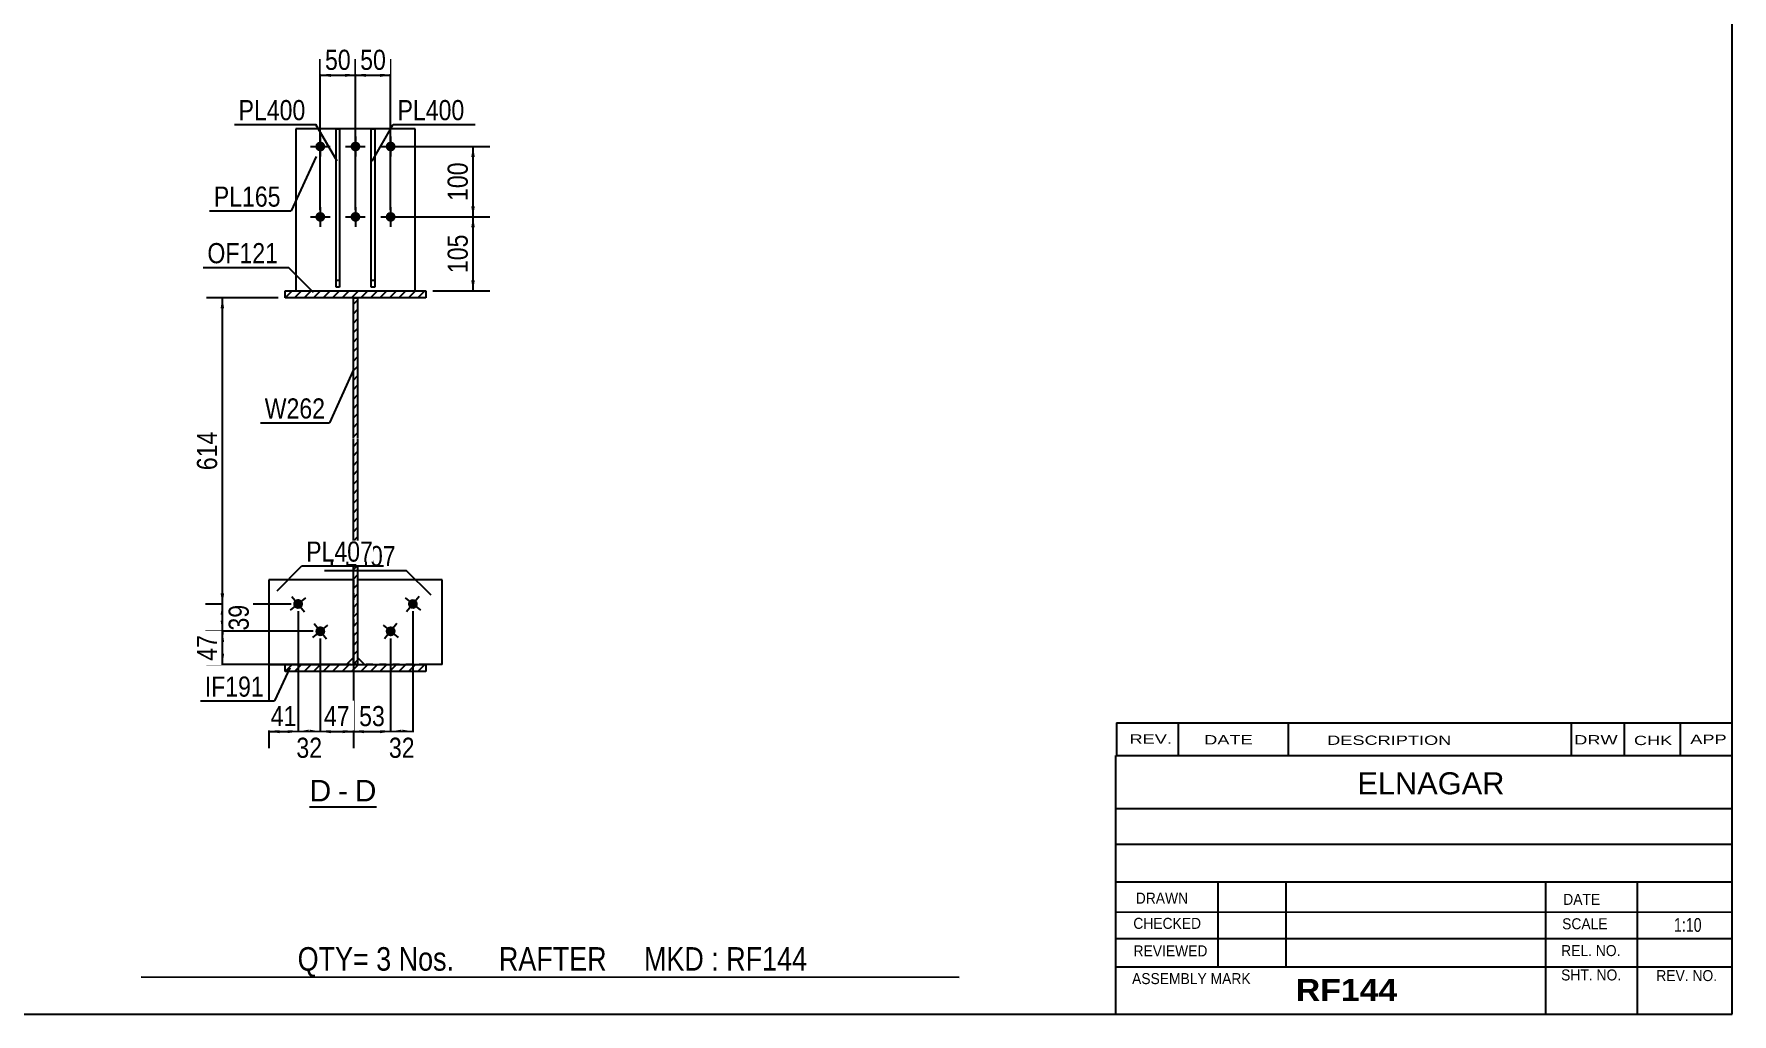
# Model space of a CAD drawing. Header units: millimetres. Extents: x -55 to 348, y -192 to 85.
# Drawn here: x 106.2 to 347.6, y -191.9 to -52.6 of the extents above; entities that cross this region are included whole.
import ezdxf

# ---------------------------------------------------------------- set-up
doc = ezdxf.new("R2010")
doc.units = ezdxf.units.MM
doc.linetypes.add('DXK_LINE_DOT1', pattern=[1.8814, 0.9407, -0.9407])
doc.styles.add('Arial', font='ARIAL.TTF', dxfattribs={"height": 0.2})
doc.styles.add('Arial Bold', font='ARIALBD.TTF', dxfattribs={"height": 0.2})
doc.styles.add('Arial Narrow', font='ARIALN.TTF', dxfattribs={"height": 0.2})

# ---------------------------------------------------------------- blocks, each defined once
blk = doc.blocks.new('Unknown-627304120-1201')
at = {"color": 5, "linetype": 'Continuous'}
for p, q in [((347.6, -191.92), (347.6, 85.08)), ((-52.4, -191.92), (347.6, -191.92))]:
    blk.add_line(p, q, dxfattribs=at)
blk = doc.blocks.new('Unknown-627304120-12 - 1218')
at = {"color": 7, "linetype": 'Continuous'}
blk.add_line((145.39, -162.46), (154.89, -162.46), dxfattribs=at)
at = {"color": 0, "linetype": 'Continuous'}
blk.add_wipeout([(148.47, -161.71), (148.47, -158.51), (145.39, -158.51), (145.39, -161.71)], dxfattribs=at)
blk.add_wipeout([(150.85, -161.71), (150.85, -158.51), (149.43, -158.51), (149.43, -161.71)], dxfattribs=at)
at = {"color": 96, "linetype": 'Continuous', "style": 'Arial'}
blk.add_text('D', height=3.06, dxfattribs=at).set_placement((145.39, -161.71))
at = {"color": 0, "linetype": 'Continuous'}
blk.add_wipeout([(154.89, -161.71), (154.89, -158.51), (151.81, -158.51), (151.81, -161.71)], dxfattribs=at)
at = {"color": 96, "linetype": 'Continuous', "style": 'Arial'}
for s, p in [('D', (151.81, -161.71)), ('-', (149.43, -161.71))]:
    blk.add_text(s, height=3.06, dxfattribs=at).set_placement(p)
blk = doc.blocks.new('Part-627304120-1303 - 1218')
at = {"linetype": 'Continuous'}
h = blk.add_hatch(dxfattribs=at)
h.set_pattern_fill('', scale=0.3, style=0, pattern_type=0)
h.set_pattern_definition([(45, (141.9224, -90.1297), (-0.67352, 0.67352), [])])
h.paths.add_polyline_path([(141.92, -89.13), (141.92, -90.13), (161.92, -90.13), (161.92, -89.13)])
at = {"color": 2, "linetype": 'Continuous'}
for p, q in [((141.92, -90.13), (141.92, -89.13)), ((141.92, -89.13), (161.92, -89.13)), ((161.92, -89.13), (161.92, -90.13)), ((161.92, -90.13), (141.92, -90.13))]:
    blk.add_line(p, q, dxfattribs=at)
blk = doc.blocks.new('Part-627304120-1407 - 1218')
at = {"color": 2, "linetype": 'Continuous'}
for p, q in [((164.22, -130.23), (152.22, -130.23)), ((164.22, -142.23), (164.22, -130.23)), ((152.22, -141.23), (153.22, -142.23)), ((164.22, -142.23), (161.92, -142.23))]:
    blk.add_line(p, q, dxfattribs=at)
at = {"color": 7, "linetype": 'DXK_LINE_DOT1'}
for p, q in [((152.22, -130.23), (152.22, -141.23)), ((161.92, -142.23), (153.22, -142.23))]:
    blk.add_line(p, q, dxfattribs=at)
blk = doc.blocks.new('Part-627304120-1343 - 1218')
at = {"linetype": 'Continuous'}
h = blk.add_hatch(dxfattribs=at)
h.set_pattern_fill('', scale=0.3, style=0, pattern_type=0)
h.set_pattern_definition([(45, (151.6224, -142.2297), (-0.67352, 0.67352), [])])
h.paths.add_polyline_path([(151.62, -90.13), (151.62, -142.23), (152.22, -142.23), (152.22, -90.13)])
at = {"color": 2, "linetype": 'Continuous'}
for p, q in [((151.62, -110.13), (151.62, -90.13)), ((151.62, -90.13), (152.22, -90.13)), ((152.22, -90.13), (152.22, -110.13)), ((151.62, -142.23), (151.62, -110.23)), ((152.22, -110.23), (152.22, -142.23)), ((152.22, -142.23), (151.62, -142.23))]:
    blk.add_line(p, q, dxfattribs=at)
blk = doc.blocks.new('Part-627304120-1281 - 1218')
at = {"linetype": 'Continuous'}
h = blk.add_hatch(dxfattribs=at)
h.set_pattern_fill('', scale=0.3, style=0, pattern_type=0)
h.set_pattern_definition([(45, (141.9224, -143.2297), (-0.67352, 0.67352), [])])
h.paths.add_polyline_path([(141.92, -142.23), (141.92, -143.23), (161.92, -143.23), (161.92, -142.23)])
at = {"color": 2, "linetype": 'Continuous'}
for p, q in [((141.92, -143.23), (141.92, -142.23)), ((141.92, -142.23), (161.92, -142.23)), ((161.92, -142.23), (161.92, -143.23)), ((161.92, -143.23), (141.92, -143.23))]:
    blk.add_line(p, q, dxfattribs=at)
blk = doc.blocks.new('Bolt-627304120-1309 - 1218')
at = {"linetype": 'Continuous'}
for points in [[(160.62, -134.09, -1), (159.54, -133.21, -1)], [(157.47, -137.97, -1), (156.38, -137.09, -1)]]:
    blk.add_hatch(color=3, dxfattribs=at).paths.add_polyline_path(points)
at = {"color": 3, "linetype": 'Continuous'}
for p, q in [((160.96, -132.57), (159.19, -134.74)), ((158.99, -132.77), (161.16, -134.54)), ((155.84, -136.65), (158.01, -138.41)), ((157.81, -136.44), (156.04, -138.62))]:
    blk.add_line(p, q, dxfattribs=at)
blk = doc.blocks.new('Bolt-627304120-1310 - 1218')
at = {"linetype": 'Continuous'}
for points in [[(144.31, -133.21, -1), (143.22, -134.09, -1)], [(147.47, -137.09, -1), (146.38, -137.97, -1)]]:
    blk.add_hatch(color=3, dxfattribs=at).paths.add_polyline_path(points)
at = {"color": 3, "linetype": 'Continuous'}
for p, q in [((142.88, -132.57), (144.65, -134.74)), ((142.68, -134.54), (144.85, -132.77)), ((145.84, -138.41), (148.01, -136.65)), ((146.04, -136.44), (147.81, -138.62))]:
    blk.add_line(p, q, dxfattribs=at)
blk = doc.blocks.new('Part-627304120-1439 - 1218')
at = {"color": 2, "linetype": 'Continuous'}
for p, q in [((143.42, -66.13), (143.42, -89.13)), ((160.42, -66.13), (143.42, -66.13)), ((160.42, -89.13), (160.42, -66.13))]:
    blk.add_line(p, q, dxfattribs=at)
at = {"color": 7, "linetype": 'DXK_LINE_DOT1'}
blk.add_line((143.42, -89.13), (160.42, -89.13), dxfattribs=at)
blk = doc.blocks.new('Bolt-627304120-1311 - 1218')
at = {"linetype": 'Continuous'}
for points in [[(147.62, -68.63, -1), (146.22, -68.63, -1)], [(152.62, -68.63, -1), (151.22, -68.63, -1)], [(157.62, -68.63, -1), (156.22, -68.63, -1)], [(147.62, -78.63, -1), (146.22, -78.63, -1)], [(152.62, -78.63, -1), (151.22, -78.63, -1)], [(157.62, -78.63, -1), (156.22, -78.63, -1)]]:
    blk.add_hatch(color=3, dxfattribs=at).paths.add_polyline_path(points)
at = {"color": 3, "linetype": 'Continuous'}
for p, q in [((146.92, -67.23), (146.92, -70.03)), ((151.92, -67.23), (151.92, -70.03)), ((156.92, -67.23), (156.92, -70.03)), ((145.52, -68.63), (148.32, -68.63)), ((150.52, -68.63), (153.32, -68.63)), ((155.52, -68.63), (158.32, -68.63)), ((146.92, -77.23), (146.92, -80.03)), ((151.92, -77.23), (151.92, -80.03)), ((156.92, -77.23), (156.92, -80.03)), ((145.52, -78.63), (148.32, -78.63)), ((150.52, -78.63), (153.32, -78.63)), ((155.52, -78.63), (158.32, -78.63))]:
    blk.add_line(p, q, dxfattribs=at)
blk = doc.blocks.new('Part-627304120-1371 - 1218')
at = {"color": 2, "linetype": 'Continuous'}
for p, q in [((154.17, -88.63), (154.17, -66.13)), ((154.17, -66.13), (154.67, -66.13)), ((154.67, -66.13), (154.67, -88.63)), ((154.67, -88.63), (154.17, -88.63))]:
    blk.add_line(p, q, dxfattribs=at)
at = {"color": 7, "linetype": 'DXK_LINE_DOT1'}
blk.add_line((154.17, -87.63), (154.67, -87.63), dxfattribs=at)
blk = doc.blocks.new('Part-627304120-1412 - 1218')
at = {"color": 2, "linetype": 'Continuous'}
for p, q in [((151.62, -130.23), (139.62, -130.23)), ((139.62, -130.23), (139.62, -142.23)), ((139.62, -142.23), (141.92, -142.23)), ((151.62, -141.23), (150.62, -142.23))]:
    blk.add_line(p, q, dxfattribs=at)
at = {"color": 7, "linetype": 'DXK_LINE_DOT1'}
for p, q in [((151.62, -130.23), (151.62, -141.23)), ((141.92, -142.23), (150.62, -142.23))]:
    blk.add_line(p, q, dxfattribs=at)
blk = doc.blocks.new('Part-627304120-1417 - 1218')
at = {"color": 2, "linetype": 'Continuous'}
for p, q in [((149.17, -88.63), (149.17, -66.13)), ((149.17, -66.13), (149.67, -66.13)), ((149.67, -66.13), (149.67, -88.63)), ((149.67, -88.63), (149.17, -88.63))]:
    blk.add_line(p, q, dxfattribs=at)
at = {"color": 7, "linetype": 'DXK_LINE_DOT1'}
blk.add_line((149.17, -87.63), (149.67, -87.63), dxfattribs=at)
blk = doc.blocks.new('StraightDimension-627304120-3041 - 1218')
at = {"linetype": 'Continuous'}
for points in [[(141.12, -152.01), (139.62, -151.76), (141.12, -151.51)], [(142.27, -151.51), (143.77, -151.76), (142.27, -152.01)]]:
    blk.add_hatch(color=7, dxfattribs=at).paths.add_polyline_path(points)
at = {"color": 7, "linetype": 'Continuous'}
for p, q in [((143.77, -134.65), (143.77, -154.16)), ((139.62, -138.53), (139.62, -154.16)), ((139.62, -151.76), (143.77, -151.76))]:
    blk.add_line(p, q, dxfattribs=at)
at = {"color": 0}
blk.add_wipeout([(144.12, -151.61), (144.12, -147.41), (139.27, -147.41), (139.27, -151.61)], dxfattribs=at)
at = {"color": 3, "style": 'Arial Narrow'}
blk.add_text('41', height=2.863, dxfattribs=at).set_placement((139.87, -151.01))
blk = doc.blocks.new('StraightDimension-627304120-1473 - 1218')
at = {"linetype": 'Continuous'}
for points in [[(168.38, -70.13), (168.63, -68.63), (168.88, -70.13)], [(168.88, -77.13), (168.63, -78.63), (168.38, -77.13)]]:
    blk.add_hatch(color=7, dxfattribs=at).paths.add_polyline_path(points)
at = {"color": 7, "linetype": 'Continuous'}
for p, q in [((157.92, -68.63), (171.03, -68.63)), ((168.63, -78.63), (168.63, -68.63)), ((157.92, -78.63), (171.03, -78.63))]:
    blk.add_line(p, q, dxfattribs=at)
at = {"color": 0}
blk.add_wipeout([(168.48, -70.29), (164.28, -70.29), (164.28, -76.97), (168.48, -76.97)], dxfattribs=at)
at = {"color": 3, "style": 'Arial Narrow'}
blk.add_text('100', height=2.863, rotation=90.0002, dxfattribs=at).set_placement((167.88, -76.37))
blk = doc.blocks.new('StraightDimension-627304120-1455 - 1218')
at = {"linetype": 'Continuous'}
for points in [[(168.38, -80.13), (168.63, -78.63), (168.88, -80.13)], [(168.88, -87.63), (168.63, -89.13), (168.38, -87.63)]]:
    blk.add_hatch(color=7, dxfattribs=at).paths.add_polyline_path(points)
at = {"color": 7, "linetype": 'Continuous'}
for p, q in [((157.92, -78.63), (171.03, -78.63)), ((168.63, -89.13), (168.63, -78.63)), ((162.92, -89.13), (171.03, -89.13))]:
    blk.add_line(p, q, dxfattribs=at)
at = {"color": 0}
blk.add_wipeout([(168.48, -80.54), (164.28, -80.54), (164.28, -87.22), (168.48, -87.22)], dxfattribs=at)
at = {"color": 3, "style": 'Arial Narrow'}
blk.add_text('105', height=2.863, rotation=90.0002, dxfattribs=at).set_placement((167.88, -86.62))
blk = doc.blocks.new('StraightDimension-627304120-1559 - 1218')
at = {"linetype": 'Continuous'}
for points in [[(132.75, -91.63), (133, -90.13), (133.25, -91.63)], [(133.25, -132.15), (133, -133.65), (132.75, -132.15)]]:
    blk.add_hatch(color=7, dxfattribs=at).paths.add_polyline_path(points)
at = {"color": 7, "linetype": 'Continuous'}
for p, q in [((140.92, -90.13), (130.75, -90.13)), ((133, -133.65), (133, -90.13)), ((142.77, -133.65), (130.75, -133.65))]:
    blk.add_line(p, q, dxfattribs=at)
at = {"color": 0}
blk.add_wipeout([(132.85, -108.55), (128.65, -108.55), (128.65, -115.23), (132.85, -115.23)], dxfattribs=at)
at = {"color": 3, "style": 'Arial Narrow'}
blk.add_text('614', height=2.863, rotation=90.0002, dxfattribs=at).set_placement((132.25, -114.63))
blk = doc.blocks.new('StraightDimension-627304120-3038 - 1218')
at = {"linetype": 'Continuous'}
for points in [[(153.12, -152.01), (151.62, -151.76), (153.12, -151.51)], [(155.42, -151.51), (156.92, -151.76), (155.42, -152.01)]]:
    blk.add_hatch(color=7, dxfattribs=at).paths.add_polyline_path(points)
at = {"color": 7, "linetype": 'Continuous'}
for p, q in [((151.62, -138.53), (151.62, -154.16)), ((156.92, -138.53), (156.92, -154.16)), ((151.62, -151.76), (156.92, -151.76))]:
    blk.add_line(p, q, dxfattribs=at)
at = {"color": 0}
blk.add_wipeout([(156.7, -151.61), (156.7, -147.41), (151.84, -147.41), (151.84, -151.61)], dxfattribs=at)
at = {"color": 3, "style": 'Arial Narrow'}
blk.add_text('53', height=2.863, dxfattribs=at).set_placement((152.44, -151.01))
blk = doc.blocks.new('StraightDimension-627304120-1569 - 1218')
at = {"linetype": 'Continuous'}
for points in [[(132.75, -135.15), (133, -133.65), (133.25, -135.15)], [(133.25, -136.03), (133, -137.53), (132.75, -136.03)]]:
    blk.add_hatch(color=7, dxfattribs=at).paths.add_polyline_path(points)
at = {"color": 7, "linetype": 'Continuous'}
for p, q in [((142.77, -133.65), (130.6, -133.65)), ((133, -137.53), (133, -133.65)), ((145.92, -137.53), (130.6, -137.53))]:
    blk.add_line(p, q, dxfattribs=at)
at = {"color": 0}
blk.add_wipeout([(137.35, -133.16), (133.15, -133.16), (133.15, -138.02), (137.35, -138.02)], dxfattribs=at)
at = {"color": 3, "style": 'Arial Narrow'}
blk.add_text('39', height=2.863, rotation=90.0002, dxfattribs=at).set_placement((136.75, -137.42))
blk = doc.blocks.new('StraightDimension-627304120-1579 - 1218')
at = {"linetype": 'Continuous'}
for points in [[(132.75, -139.03), (133, -137.53), (133.25, -139.03)], [(133.25, -140.73), (133, -142.23), (132.75, -140.73)]]:
    blk.add_hatch(color=7, dxfattribs=at).paths.add_polyline_path(points)
at = {"color": 7, "linetype": 'Continuous'}
for p, q in [((145.92, -137.53), (130.75, -137.53)), ((133, -142.23), (133, -137.53)), ((151.22, -142.23), (130.75, -142.23))]:
    blk.add_line(p, q, dxfattribs=at)
at = {"color": 0}
blk.add_wipeout([(132.85, -137.45), (128.65, -137.45), (128.65, -142.31), (132.85, -142.31)], dxfattribs=at)
at = {"color": 3, "style": 'Arial Narrow'}
blk.add_text('47', height=2.863, rotation=90.0002, dxfattribs=at).set_placement((132.25, -141.71))
blk = doc.blocks.new('StraightDimension-627304120-2996 - 1218')
at = {"linetype": 'Continuous'}
for points in [[(148.42, -58.74), (146.92, -58.49), (148.42, -58.24)], [(150.42, -58.24), (151.92, -58.49), (150.42, -58.74)]]:
    blk.add_hatch(color=7, dxfattribs=at).paths.add_polyline_path(points)
at = {"color": 7, "linetype": 'Continuous'}
for p, q in [((146.92, -77.63), (146.92, -56.24)), ((151.92, -77.63), (151.92, -56.24)), ((146.92, -58.49), (151.92, -58.49))]:
    blk.add_line(p, q, dxfattribs=at)
at = {"color": 0}
blk.add_wipeout([(151.85, -58.34), (151.85, -54.14), (146.99, -54.14), (146.99, -58.34)], dxfattribs=at)
at = {"color": 3, "style": 'Arial Narrow'}
blk.add_text('50', height=2.863, dxfattribs=at).set_placement((147.59, -57.74))
blk = doc.blocks.new('StraightDimension-627304120-2998 - 1218')
at = {"linetype": 'Continuous'}
for points in [[(153.42, -58.74), (151.92, -58.49), (153.42, -58.24)], [(155.42, -58.24), (156.92, -58.49), (155.42, -58.74)]]:
    blk.add_hatch(color=7, dxfattribs=at).paths.add_polyline_path(points)
at = {"color": 7, "linetype": 'Continuous'}
for p, q in [((151.92, -77.63), (151.92, -56.24)), ((156.92, -77.63), (156.92, -56.24)), ((151.92, -58.49), (156.92, -58.49))]:
    blk.add_line(p, q, dxfattribs=at)
at = {"color": 0}
blk.add_wipeout([(156.85, -58.34), (156.85, -54.14), (151.99, -54.14), (151.99, -58.34)], dxfattribs=at)
at = {"color": 3, "style": 'Arial Narrow'}
blk.add_text('50', height=2.863, dxfattribs=at).set_placement((152.59, -57.74))
blk = doc.blocks.new('StraightDimension-627304120-3037 - 1218')
at = {"linetype": 'Continuous'}
for points in [[(158.42, -152.01), (156.92, -151.76), (158.42, -151.51)], [(158.58, -151.51), (160.08, -151.76), (158.58, -152.01)]]:
    blk.add_hatch(color=7, dxfattribs=at).paths.add_polyline_path(points)
at = {"color": 7, "linetype": 'Continuous'}
for p, q in [((160.08, -134.65), (160.08, -154.01)), ((156.92, -138.53), (156.92, -154.01)), ((156.92, -151.76), (160.08, -151.76))]:
    blk.add_line(p, q, dxfattribs=at)
at = {"color": 0}
blk.add_wipeout([(160.93, -156.11), (160.93, -151.91), (156.07, -151.91), (156.07, -156.11)], dxfattribs=at)
at = {"color": 3, "style": 'Arial Narrow'}
blk.add_text('32', height=2.863, dxfattribs=at).set_placement((156.67, -155.51))
blk = doc.blocks.new('StraightDimension-627304120-3039 - 1218')
at = {"linetype": 'Continuous'}
for points in [[(148.42, -152.01), (146.92, -151.76), (148.42, -151.51)], [(150.12, -151.51), (151.62, -151.76), (150.12, -152.01)]]:
    blk.add_hatch(color=7, dxfattribs=at).paths.add_polyline_path(points)
at = {"color": 7, "linetype": 'Continuous'}
for p, q in [((146.92, -138.53), (146.92, -154.16)), ((151.62, -138.53), (151.62, -154.16)), ((146.92, -151.76), (151.62, -151.76))]:
    blk.add_line(p, q, dxfattribs=at)
at = {"color": 0}
blk.add_wipeout([(151.7, -151.61), (151.7, -147.41), (146.84, -147.41), (146.84, -151.61)], dxfattribs=at)
at = {"color": 3, "style": 'Arial Narrow'}
blk.add_text('47', height=2.863, dxfattribs=at).set_placement((147.44, -151.01))
blk = doc.blocks.new('StraightDimension-627304120-3040 - 1218')
at = {"linetype": 'Continuous'}
for points in [[(145.27, -152.01), (143.77, -151.76), (145.27, -151.51)], [(145.42, -151.51), (146.92, -151.76), (145.42, -152.01)]]:
    blk.add_hatch(color=7, dxfattribs=at).paths.add_polyline_path(points)
at = {"color": 7, "linetype": 'Continuous'}
for p, q in [((143.77, -134.65), (143.77, -154.01)), ((146.92, -138.53), (146.92, -154.01)), ((143.77, -151.76), (146.92, -151.76))]:
    blk.add_line(p, q, dxfattribs=at)
at = {"color": 0}
blk.add_wipeout([(147.77, -156.11), (147.77, -151.91), (142.92, -151.91), (142.92, -156.11)], dxfattribs=at)
at = {"color": 3, "style": 'Arial Narrow'}
blk.add_text('32', height=2.863, dxfattribs=at).set_placement((143.52, -155.51))
blk = doc.blocks.new('CBS_REVISION-627304120-7156')
at = {"color": 7, "linetype": 'Continuous'}
for p, q in [((260.09, -150.54), (347.59, -150.54)), ((260.09, -150.54), (260.09, -155.17)), ((268.88, -150.54), (268.88, -155.17)), ((284.48, -150.54), (284.48, -155.11)), ((324.74, -150.54), (324.74, -155.17)), ((332.28, -150.54), (332.28, -155.17)), ((340.22, -150.54), (340.22, -155.17)), ((260.09, -155.17), (347.59, -155.17))]:
    blk.add_line(p, q, dxfattribs=at)
at = {"color": 7, "style": 'Arial Narrow', "width": 1.7}
for s, height, p in [('REV.', 1.326, (261.95, -153.5)), ('DATE', 1.326, (272.57, -153.61)), ('DESCRIPTION', 1.3257, (290.05, -153.67)), ('DRW', 1.326, (325.17, -153.61)), ('CHK', 1.326, (333.65, -153.7)), ('APP', 1.326, (341.66, -153.54))]:
    blk.add_text(s, height=height, dxfattribs=at).set_placement(p)
blk = doc.blocks.new('CBS_CALLOFF-627304120-7154')
at = {"color": 7, "linetype": 'Continuous'}
blk.add_line((121.47, -186.65), (237.71, -186.67), dxfattribs=at)
at = {"color": 3, "linetype": 'Continuous', "style": 'Arial Narrow'}
blk.add_text('QTY= 3 Nos.      RAFTER     MKD : RF144', height=3.3405, dxfattribs=at).set_placement((143.7, -185.76))
blk = doc.blocks.new('CBS_NAME_BLOG-627304120-7155')
at = {"color": 7, "linetype": 'Continuous'}
for p, q in [((260, -155.17), (347.52, -155.17)), ((260, -191.88), (260, -155.17)), ((260.01, -162.71), (347.52, -162.71)), ((260.08, -167.76), (347.6, -167.76)), ((260, -173.14), (347.52, -173.14)), ((274.53, -185.24), (274.53, -173.14)), ((284.21, -185.22), (284.21, -173.15)), ((321.13, -191.88), (321.13, -173.15)), ((334.18, -191.88), (334.18, -173.14)), ((260.01, -177.44), (347.6, -177.42)), ((260, -181.18), (347.52, -181.18)), ((260, -185.22), (347.52, -185.22)), ((260, -191.92), (347.6, -191.92))]:
    blk.add_line(p, q, dxfattribs=at)
at = {"color": 3, "linetype": 'Continuous', "style": 'Arial'}
blk.add_text('ELNAGAR', height=3.133, dxfattribs=at).set_placement((294.33, -160.7))
at = {"color": 3, "linetype": 'Continuous'}
for s, height, style, width, p in [('DRAWN', 1.566, 'Arial', 0.9, (262.84, -176.24)), ('DATE', 1.566, 'Arial', 0.9, (323.6, -176.41)), ('CHECKED', 1.566, 'Arial', 0.9, (262.49, -179.82)), ('SCALE', 1.566, 'Arial', 0.9, (323.45, -179.88)), ('1:10', 1.957, 'Arial Narrow', 0.9, (339.34, -180.24)), ('REVIEWED', 1.566, 'Arial', 0.9, (262.52, -183.73)), ('REL. NO.', 1.566, 'Arial', 0.9, (323.31, -183.69)), ('SHT. NO.', 1.566, 'Arial', 0.9, (323.3, -187.15)), ('REV. NO.', 1.566, 'Arial', 0.9, (336.83, -187.24)), ('ASSEMBLY MARK', 1.5663, 'Arial', 0.9, (262.31, -187.67)), ('RF144', 3.131, 'Arial Bold', 1.1, (285.58, -190.07))]:
    blk.add_text(s, height=height, dxfattribs=dict(at, style=style, width=width)).set_placement(p)
blk = doc.blocks.new('Mark-627304120-1367 - 1218')
at = {"color": 0}
blk.add_wipeout([(167.41, -64.89), (167.41, -61.89), (157.9, -61.89), (157.9, -64.89)], dxfattribs=at)
blk.add_wipeout([(167.41, -64.89), (167.41, -61.89), (157.9, -61.89), (157.9, -64.89)], dxfattribs=at)
at = {"color": 7, "linetype": 'Continuous'}
for p, q in [((154.3, -70.69), (157.3, -65.49)), ((157.3, -65.49), (168.91, -65.49))]:
    blk.add_line(p, q, dxfattribs=at)
at = {"color": 3, "style": 'Arial Narrow'}
blk.add_text('PL400', height=2.863, dxfattribs=at).set_placement((157.9, -64.89))
blk = doc.blocks.new('Mark-627304120-1299 - 1218')
at = {"color": 7, "linetype": 'Continuous'}
blk.add_line((145.95, -89.36), (142.42, -85.82), dxfattribs=at)
at = {"color": 0}
blk.add_wipeout([(140.92, -85.22), (140.92, -82.22), (130.87, -82.22), (130.87, -85.22)], dxfattribs=at)
blk.add_wipeout([(140.92, -85.22), (140.92, -82.22), (130.87, -82.22), (130.87, -85.22)], dxfattribs=at)
at = {"color": 7, "linetype": 'Continuous'}
blk.add_line((130.27, -85.82), (142.42, -85.82), dxfattribs=at)
at = {"color": 3, "style": 'Arial Narrow'}
blk.add_text('OF121', height=2.863, dxfattribs=at).set_placement((130.87, -85.22))
blk = doc.blocks.new('Mark-627304120-1403 - 1218')
at = {"color": 7, "linetype": 'Continuous'}
blk.add_line((162.68, -132.4), (159.14, -128.87), dxfattribs=at)
at = {"color": 0}
blk.add_wipeout([(157.64, -128.27), (157.64, -125.27), (148.14, -125.27), (148.14, -128.27)], dxfattribs=at)
blk.add_wipeout([(157.64, -128.27), (157.64, -125.27), (148.14, -125.27), (148.14, -128.27)], dxfattribs=at)
at = {"color": 7, "linetype": 'Continuous'}
blk.add_line((147.54, -128.87), (159.14, -128.87), dxfattribs=at)
at = {"color": 3, "style": 'Arial Narrow'}
blk.add_text('PL407', height=2.863, dxfattribs=at).set_placement((148.14, -128.27))
blk = doc.blocks.new('Mark-627304120-1339 - 1218')
at = {"color": 0}
blk.add_wipeout([(147.61, -107.29), (147.61, -104.29), (139.02, -104.29), (139.02, -107.29)], dxfattribs=at)
blk.add_wipeout([(147.61, -107.29), (147.61, -104.29), (139.02, -104.29), (139.02, -107.29)], dxfattribs=at)
at = {"color": 7, "linetype": 'Continuous'}
for p in [(151.74, -100.15), (138.42, -107.89)]:
    blk.add_line(p, (148.21, -107.89), dxfattribs=at)
at = {"color": 3, "style": 'Arial Narrow'}
blk.add_text('W262', height=2.863, dxfattribs=at).set_placement((139.02, -107.29))
blk = doc.blocks.new('Mark-627304120-1276 - 1218')
at = {"color": 7, "linetype": 'Continuous'}
blk.add_line((142.6, -142.7), (140.4, -147.42), dxfattribs=at)
at = {"color": 0}
blk.add_wipeout([(138.9, -146.82), (138.9, -143.82), (130.49, -143.82), (130.49, -146.82)], dxfattribs=at)
blk.add_wipeout([(138.9, -146.82), (138.9, -143.82), (130.49, -143.82), (130.49, -146.82)], dxfattribs=at)
at = {"color": 7, "linetype": 'Continuous'}
blk.add_line((129.89, -147.42), (140.4, -147.42), dxfattribs=at)
at = {"color": 3, "style": 'Arial Narrow'}
blk.add_text('IF191', height=2.863, dxfattribs=at).set_placement((130.49, -146.82))
blk = doc.blocks.new('Mark-627304120-1435 - 1218')
at = {"color": 7, "linetype": 'Continuous'}
blk.add_line((146.32, -70.04), (142.79, -77.78), dxfattribs=at)
at = {"color": 0}
blk.add_wipeout([(141.29, -77.18), (141.29, -74.18), (131.78, -74.18), (131.78, -77.18)], dxfattribs=at)
blk.add_wipeout([(141.29, -77.18), (141.29, -74.18), (131.78, -74.18), (131.78, -77.18)], dxfattribs=at)
at = {"color": 7, "linetype": 'Continuous'}
blk.add_line((131.18, -77.78), (142.79, -77.78), dxfattribs=at)
at = {"color": 3, "style": 'Arial Narrow'}
blk.add_text('PL165', height=2.863, dxfattribs=at).set_placement((131.78, -77.18))
blk = doc.blocks.new('Mark-627304120-1408 - 1218')
at = {"color": 0}
blk.add_wipeout([(154.42, -127.63), (154.42, -124.63), (144.91, -124.63), (144.91, -127.63)], dxfattribs=at)
blk.add_wipeout([(154.42, -127.63), (154.42, -124.63), (144.91, -124.63), (144.91, -127.63)], dxfattribs=at)
at = {"color": 7, "linetype": 'Continuous'}
for p, q in [((140.78, -131.77), (144.31, -128.23)), ((144.31, -128.23), (155.92, -128.23))]:
    blk.add_line(p, q, dxfattribs=at)
at = {"color": 3, "style": 'Arial Narrow'}
blk.add_text('PL407', height=2.863, dxfattribs=at).set_placement((144.91, -127.63))
blk = doc.blocks.new('Mark-627304120-1413 - 1218')
at = {"color": 7, "linetype": 'Continuous'}
blk.add_line((149.3, -70.69), (146.3, -65.49), dxfattribs=at)
at = {"color": 0}
blk.add_wipeout([(144.8, -64.89), (144.8, -61.89), (135.3, -61.89), (135.3, -64.89)], dxfattribs=at)
blk.add_wipeout([(144.8, -64.89), (144.8, -61.89), (135.3, -61.89), (135.3, -64.89)], dxfattribs=at)
at = {"color": 7, "linetype": 'Continuous'}
blk.add_line((134.7, -65.49), (146.3, -65.49), dxfattribs=at)
at = {"color": 3, "style": 'Arial Narrow'}
blk.add_text('PL400', height=2.863, dxfattribs=at).set_placement((135.3, -64.89))

msp = doc.modelspace()

# ---------------------------------------------------------------- block references
for name in ['Unknown-627304120-1201', 'Part-627304120-1439 - 1218', 'Bolt-627304120-1311 - 1218', 'Part-627304120-1417 - 1218', 'Part-627304120-1371 - 1218', 'Part-627304120-1303 - 1218', 'Part-627304120-1343 - 1218', 'Part-627304120-1412 - 1218', 'Part-627304120-1407 - 1218', 'Bolt-627304120-1310 - 1218', 'Bolt-627304120-1309 - 1218', 'Part-627304120-1281 - 1218', 'CBS_REVISION-627304120-7156', 'CBS_NAME_BLOG-627304120-7155', 'CBS_CALLOFF-627304120-7154']:
    msp.add_blockref(name, (0, 0))

# ---------------------------------------------------------------- next in the draw order: block references
for name in ['StraightDimension-627304120-2996 - 1218', 'StraightDimension-627304120-1473 - 1218', 'Mark-627304120-1403 - 1218', 'StraightDimension-627304120-3041 - 1218', 'StraightDimension-627304120-3038 - 1218', 'Unknown-627304120-12 - 1218']:
    msp.add_blockref(name, (0, 0))

# ---------------------------------------------------------------- next in the draw order: block references
for name in ['Mark-627304120-1435 - 1218', 'StraightDimension-627304120-1455 - 1218', 'StraightDimension-627304120-1559 - 1218', 'StraightDimension-627304120-3037 - 1218']:
    msp.add_blockref(name, (0, 0))

# ---------------------------------------------------------------- next in the draw order: block references
for name in ['StraightDimension-627304120-2998 - 1218', 'Mark-627304120-1413 - 1218', 'Mark-627304120-1299 - 1218', 'Mark-627304120-1339 - 1218', 'Mark-627304120-1408 - 1218', 'StraightDimension-627304120-1569 - 1218']:
    msp.add_blockref(name, (0, 0))

# ---------------------------------------------------------------- next in the draw order: block references
for name in ['Mark-627304120-1367 - 1218', 'StraightDimension-627304120-1579 - 1218']:
    msp.add_blockref(name, (0, 0))

# ---------------------------------------------------------------- next in the draw order: block references
msp.add_blockref('StraightDimension-627304120-3039 - 1218', (0, 0))

# ---------------------------------------------------------------- next in the draw order: block references
msp.add_blockref('StraightDimension-627304120-3040 - 1218', (0, 0))

# ---------------------------------------------------------------- next in the draw order: block references
msp.add_blockref('Mark-627304120-1276 - 1218', (0, 0))

doc.saveas('drawing.dxf')
